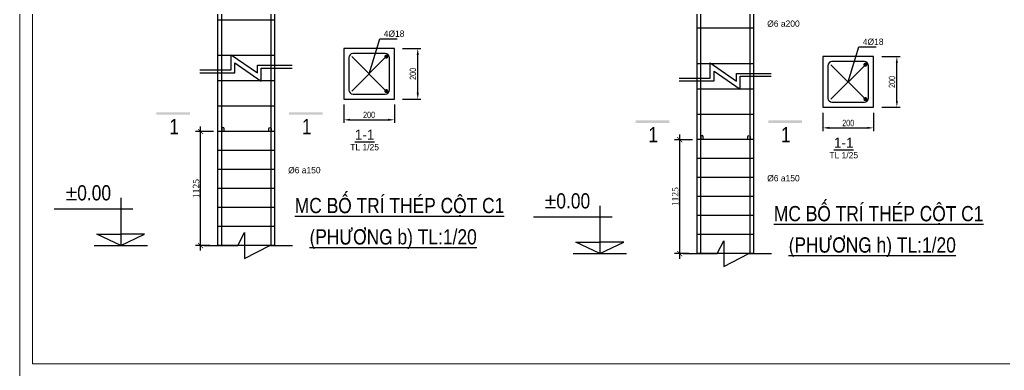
# Model space of a CAD drawing. Extents: x -1107188 to -523840, y 39692 to 514392.
# Drawn here: x -1107188 to -1068297, y 99342 to 113189 of the extents above; entities that cross this region are included whole.
import ezdxf
from ezdxf.enums import TextEntityAlignment as Align

# ---------------------------------------------------------------- set-up
doc = ezdxf.new("R2010")
doc.units = 0
doc.layers.get('0').update_dxf_attribs({"color": 255, "linetype": 'CONTINUOUS'})
doc.layers.get('DEFPOINTS').update_dxf_attribs({"linetype": 'CONTINUOUS'})
for name, color, linetype, lineweight in [('00-DAM', 3, 'CONTINUOUS', 9), ('00-KICH THUOC', 6, 'CONTINUOUS', 9), ('cot', 4, 'CONTINUOUS', 0), ('CUA', 20, 'CONTINUOUS', 0)]:
    doc.layers.add(name, color=color, linetype=linetype, lineweight=lineweight)
for name, color, linetype in [('DAI', 4, 'CONTINUOUS'), ('TEXT', 7, 'CONTINUOUS'), ('THEP', 6, 'CONTINUOUS'), ('TUONG', 131, 'CONTINUOUS')]:
    doc.layers.add(name, color=color, linetype=linetype)
doc.styles.add('DIM-NEW', font='')
doc.styles.add('KICHTHUOC', font='', dxfattribs={"width": 0.8})
doc.styles.add('SO BV', font='', dxfattribs={"height": 200})
doc.styles.add('style1', font='')
doc.styles.add('T1', font='romans.shx')
doc.styles.add('T2', font='')
doc.styles.add('TEN BV', font='', dxfattribs={"height": 350})
doc.styles.get('DIM-NEW').set_extended_font_data('VNI-Helve-Condense')
doc.styles.get('KICHTHUOC').set_extended_font_data('VNI-Helve-Condense')
doc.styles.get('SO BV').set_extended_font_data('VNI-Helve-Condense')
doc.styles.get('style1').set_extended_font_data('VNI-Goudy')
doc.styles.get('T2').set_extended_font_data('VNI-Times')
doc.styles.get('TEN BV').set_extended_font_data('VNI-Helve-Condense', bold=True)
doc.dimstyles.new('DIM 25', dxfattribs={"dimtxt": 2.5, "dimasz": 2.5, "dimexe": 1.25, "dimexo": 0.625, "dimtad": 1, "dimdec": 0, "dimtxsty": 'KICHTHUOC', "dimcen": 2.5, "dimclrd": 1, "dimclre": 1, "dimclrt": 2, "dimadec": 0, "dimazin": 0, "dimtfac": 1, "dimtdec": 0, "dimtix": 1, "dimtmove": 0, "dimatfit": 3, "dimfxl": 6, "dimfxlon": 1, "dimarcsym": 0})
doc.dimstyles.new('TL25', dxfattribs={"dimtxt": 250, "dimasz": 200, "dimexe": 200, "dimexo": 200, "dimgap": 50, "dimtad": 1, "dimdec": 0, "dimlfac": 0.25, "dimzin": 0, "dimdsep": 46, "dimtxsty": 'T2', "dimblk": 'ARCHTICK', "dimcen": 250, "dimdle": 200, "dimclrd": 1, "dimclre": 1, "dimclrt": 2, "dimadec": 0, "dimazin": 0, "dimtfac": 1, "dimtdec": 0, "dimtix": 1, "dimtofl": 0, "dimtmove": 0, "dimatfit": 0, "dimldrblk": 'ARCHTICK', "dimfxl": 1, "dimtolj": 1, "dimtzin": 0, "dimlwd": -1, "dimlwe": -1, "dimarcsym": 0})

# ---------------------------------------------------------------- blocks, each defined once
blk = doc.blocks.new('_ArchTick')
at = {"layer": 'CUA', "color": 0, "const_width": 0.15}
blk.add_lwpolyline([(-0.5, -0.5), (0.5, 0.5)], dxfattribs=at)
blk = doc.blocks.new('*D1520')
at = {"layer": 'DEFPOINTS', "color": 0, "transparency": 16777216}
for p in [(-1100042, 108770), (-1099334, 108770), (-1099484, 104270)]:
    blk.add_point(p, dxfattribs=at)
at = {"layer": 'TUONG', "color": 1, "transparency": 16777216}
for p, q in [((-1100042, 104070), (-1100042, 108970)), ((-1099534, 108770), (-1100242, 108770)), ((-1099684, 104270), (-1100242, 104270))]:
    blk.add_line(p, q, dxfattribs=at)
at = {"layer": 'TUONG', "color": 1, "transparency": 16777216, "xscale": 200, "yscale": 200, "zscale": 200}
for p, rotation in [((-1100042, 108770), 90), ((-1100042, 104270), 270)]:
    blk.add_blockref('_ArchTick', p, dxfattribs=dict(at, rotation=rotation))
at = {"layer": 'TUONG', "color": 2, "transparency": 16777216, "insert": (-1100222, 106520), "char_height": 250, "attachment_point": 5, "rotation": 90, "style": 'T2'}
blk.add_mtext('\\A1;1125', dxfattribs=at)
blk = doc.blocks.new('*D1527')
at = {"layer": '00-DAM', "color": 1, "lineweight": -2, "transparency": 16777216}
for p, q in [((-1092066, 112051), (-1091341, 112051)), ((-1091466, 110301), (-1091466, 111801)), ((-1092066, 110051), (-1091341, 110051))]:
    blk.add_line(p, q, dxfattribs=at)
at = {"layer": '00-DAM', "color": 1, "transparency": 16777216}
for points in [[(-1091508, 111801), (-1091424, 111801), (-1091466, 112051)], [(-1091508, 110301), (-1091424, 110301), (-1091466, 110051)]]:
    blk.add_solid(points, dxfattribs=at)
at = {"layer": 'DEFPOINTS', "color": 0, "transparency": 16777216}
for p in [(-1092388, 112051), (-1091466, 112051), (-1092388, 110051)]:
    blk.add_point(p, dxfattribs=at)
at = {"layer": '00-DAM', "color": 2, "transparency": 16777216, "insert": (-1091656, 111051), "char_height": 250, "attachment_point": 5, "rotation": 90, "style": 'KICHTHUOC'}
blk.add_mtext('200', dxfattribs=at)
blk = doc.blocks.new('*D1528')
at = {"layer": '00-DAM', "color": 1, "lineweight": -2, "transparency": 16777216}
for p, q in [((-1094388, 109836), (-1094388, 109111)), ((-1092388, 109836), (-1092388, 109111)), ((-1094138, 109236), (-1092638, 109236))]:
    blk.add_line(p, q, dxfattribs=at)
at = {"layer": '00-DAM', "color": 1, "transparency": 16777216}
for points in [[(-1094138, 109278), (-1094138, 109194), (-1094388, 109236)], [(-1092638, 109278), (-1092638, 109194), (-1092388, 109236)]]:
    blk.add_solid(points, dxfattribs=at)
at = {"layer": 'DEFPOINTS', "color": 0, "transparency": 16777216}
for p in [(-1094388, 110051), (-1092388, 110051), (-1092388, 109236)]:
    blk.add_point(p, dxfattribs=at)
at = {"layer": '00-DAM', "color": 2, "transparency": 16777216, "insert": (-1093388, 109426), "char_height": 250, "attachment_point": 5, "style": 'KICHTHUOC'}
blk.add_mtext('200', dxfattribs=at)
blk = doc.blocks.new('KHUNGTEN')
at = {"color": 3, "linetype": 'Continuous'}
for points in [[(-593653, 217892), (-593653, 277292), (-509653, 277292), (-509653, 217892), (-593653, 217892)], [(-593153, 218392), (-593153, 276792), (-510153, 276792), (-510153, 218392)]]:
    blk.add_lwpolyline(points, close=True, dxfattribs=at)
at = {"style": 'TEN BV'}
for tag, p in [('TEB_BV', (-518299, 222628)), ('LOAI_BV', (-511918, 220684)), ('TL', (-512164, 219751))]:
    blk.add_attdef(tag, p, '', height=350, dxfattribs=at)
at = {"style": 'SO BV'}
for tag, p in [('SOBV', (-510673, 221020)), ('TONGSOBV', (-510673, 220591))]:
    blk.add_attdef(tag, text='', height=200, dxfattribs=at).set_placement(p, align=Align.CENTER)
blk = doc.blocks.new('*D1529')
at = {"layer": 'DEFPOINTS', "color": 0, "transparency": 16777216}
for p in [(-1081118, 108451), (-1080409, 108451), (-1080559, 103951)]:
    blk.add_point(p, dxfattribs=at)
at = {"layer": 'TUONG', "color": 1, "transparency": 16777216}
for p, q in [((-1081118, 103751), (-1081118, 108651)), ((-1080609, 108451), (-1081318, 108451)), ((-1080759, 103951), (-1081318, 103951))]:
    blk.add_line(p, q, dxfattribs=at)
at = {"layer": 'TUONG', "color": 1, "transparency": 16777216, "xscale": 200, "yscale": 200, "zscale": 200}
for p, rotation in [((-1081118, 108451), 90), ((-1081118, 103951), 270)]:
    blk.add_blockref('_ArchTick', p, dxfattribs=dict(at, rotation=rotation))
at = {"layer": 'TUONG', "color": 2, "transparency": 16777216, "insert": (-1081298, 106201), "char_height": 250, "attachment_point": 5, "rotation": 90, "style": 'T2'}
blk.add_mtext('\\A1;1125', dxfattribs=at)
blk = doc.blocks.new('*D1535')
at = {"layer": '00-DAM', "color": 1, "lineweight": -2, "transparency": 16777216}
for p, q in [((-1073141, 111732), (-1072416, 111732)), ((-1072541, 109982), (-1072541, 111482)), ((-1073141, 109732), (-1072416, 109732))]:
    blk.add_line(p, q, dxfattribs=at)
at = {"layer": '00-DAM', "color": 1, "transparency": 16777216}
for points in [[(-1072583, 111482), (-1072500, 111482), (-1072541, 111732)], [(-1072583, 109982), (-1072500, 109982), (-1072541, 109732)]]:
    blk.add_solid(points, dxfattribs=at)
at = {"layer": 'DEFPOINTS', "color": 0, "transparency": 16777216}
for p in [(-1073463, 111732), (-1072541, 111732), (-1073463, 109732)]:
    blk.add_point(p, dxfattribs=at)
at = {"layer": '00-DAM', "color": 2, "transparency": 16777216, "insert": (-1072732, 110732), "char_height": 250, "attachment_point": 5, "rotation": 90, "style": 'KICHTHUOC'}
blk.add_mtext('200', dxfattribs=at)
blk = doc.blocks.new('*D1536')
at = {"layer": '00-DAM', "color": 1, "lineweight": -2, "transparency": 16777216}
for p, q in [((-1075463, 109517), (-1075463, 108792)), ((-1073463, 109517), (-1073463, 108792)), ((-1075213, 108917), (-1073713, 108917))]:
    blk.add_line(p, q, dxfattribs=at)
at = {"layer": '00-DAM', "color": 1, "transparency": 16777216}
for points in [[(-1075213, 108959), (-1075213, 108875), (-1075463, 108917)], [(-1073713, 108959), (-1073713, 108875), (-1073463, 108917)]]:
    blk.add_solid(points, dxfattribs=at)
at = {"layer": 'DEFPOINTS', "color": 0, "transparency": 16777216}
for p in [(-1075463, 109732), (-1073463, 109732), (-1073463, 108917)]:
    blk.add_point(p, dxfattribs=at)
at = {"layer": '00-DAM', "color": 2, "transparency": 16777216, "insert": (-1074463, 109107), "char_height": 250, "attachment_point": 5, "style": 'KICHTHUOC'}
blk.add_mtext('200', dxfattribs=at)

msp = doc.modelspace()

# ---------------------------------------------------------------- linework, layer by layer
at = {"layer": '00-DAM'}
for p, q in [((-1092707.578, 111731.299), (-1094067.578, 110371.299)), ((-1092707.578, 110371.299), (-1094067.578, 111731.299)), ((-1073783.128, 111412.269), (-1075143.128, 110052.269)), ((-1073783.128, 110052.269), (-1075143.128, 111412.269))]:
    msp.add_line(p, q, dxfattribs=at)
at = {"layer": 'cot', "lineweight": -2, "ltscale": 10}
for p, q in [((-1093387.578, 111051.299), (-1092963.944, 112432.397)), ((-1092963.944, 112432.397), (-1092281.134, 112432.397)), ((-1074463.128, 110732.269), (-1074039.494, 112113.367)), ((-1074039.494, 112113.367), (-1073356.684, 112113.367))]:
    msp.add_line(p, q, dxfattribs=at)
at = {"layer": 'DAI'}
for p, q in [((-1097133.517, 113171.171), (-1099333.517, 113171.171)), ((-1078209.067, 112852.14), (-1080409.067, 112852.14)), ((-1097133.517, 111770.319), (-1099333.517, 111770.319)), ((-1078209.067, 111451.289), (-1080409.067, 111451.289)), ((-1097133.517, 110770.319), (-1099333.517, 110770.319)), ((-1078209.067, 110451.289), (-1080409.067, 110451.289)), ((-1097133.517, 109770.319), (-1099333.517, 109770.319)), ((-1078209.067, 109451.289), (-1080409.067, 109451.289)), ((-1097133.517, 108770.319), (-1099333.517, 108770.319)), ((-1078209.067, 108451.289), (-1080409.067, 108451.289)), ((-1097133.517, 108020.319), (-1099333.517, 108020.319)), ((-1078209.067, 107701.289), (-1080409.067, 107701.289)), ((-1097133.517, 107270.319), (-1099333.517, 107270.319)), ((-1078209.067, 106951.289), (-1080409.067, 106951.289)), ((-1097133.517, 106520.319), (-1099333.517, 106520.319)), ((-1078209.067, 106201.289), (-1080409.067, 106201.289)), ((-1097133.517, 105770.319), (-1099333.517, 105770.319)), ((-1078209.067, 105451.289), (-1080409.067, 105451.289)), ((-1097133.517, 105020.319), (-1099333.517, 105020.319)), ((-1078209.067, 104701.289), (-1080409.067, 104701.289)), ((-1097133.517, 104270.319), (-1099333.517, 104270.319)), ((-1078209.067, 103951.289), (-1080409.067, 103951.289))]:
    msp.add_line(p, q, dxfattribs=at)
for points in [[(-1092747.578, 110251.299, 0.414213562), (-1092587.578, 110411.299), (-1092587.578, 111691.299, 0.414213562), (-1092747.578, 111851.299), (-1094027.578, 111851.299, 0.414213562), (-1094187.578, 111691.299), (-1094187.578, 110411.299, 0.414213562), (-1094027.578, 110251.299)], [(-1073823.128, 109932.269, 0.414213562), (-1073663.128, 110092.269), (-1073663.128, 111372.269, 0.414213562), (-1073823.128, 111532.269), (-1075103.128, 111532.269, 0.414213562), (-1075263.128, 111372.269), (-1075263.128, 110092.269, 0.414213562), (-1075103.128, 109932.269)]]:
    msp.add_lwpolyline(points, format="xyb", close=True, dxfattribs=at)
at = {"layer": 'TEXT', "ltscale": 10}
for points in [[(-1100454.949, 109432.07), (-1100454.949, 109537.07), (-1101785.409, 109432.07), (-1101785.409, 109537.07)], [(-1095217.576, 109432.07), (-1095217.576, 109537.07), (-1096548.036, 109432.07), (-1096548.036, 109537.07)], [(-1081530.499, 109113.04), (-1081530.499, 109218.04), (-1082860.959, 109113.04), (-1082860.959, 109218.04)], [(-1076293.126, 109113.04), (-1076293.126, 109218.04), (-1077623.586, 109113.04), (-1077623.586, 109218.04)]]:
    msp.add_trace(points, dxfattribs=at)
at = {"layer": 'THEP', "ltscale": 10}
for points in [[(-1099208.517, 104270.319), (-1099208.517, 137472.382)], [(-1097258.517, 104270.319), (-1097258.517, 137472.382)], [(-1097108.517, 104270.319), (-1097108.517, 137472.382)], [(-1080284.067, 103951.289), (-1080284.067, 137153.352)], [(-1078334.067, 103951.289), (-1078334.067, 137153.352)], [(-1078184.067, 103951.289), (-1078184.067, 137153.352)]]:
    msp.add_lwpolyline(points, dxfattribs=at)
at = {"layer": 'THEP', "const_width": 80}
for points in [[(-1092707.578, 111771.299, 1), (-1092707.578, 111691.299, 1)], [(-1073783.128, 111452.269, 1), (-1073783.128, 111372.269, 1)], [(-1092707.578, 110331.299, -1), (-1092707.578, 110411.299, -1)], [(-1073783.128, 110012.269, -1), (-1073783.128, 110092.269, -1)]]:
    msp.add_lwpolyline(points, format="xyb", close=True, dxfattribs=at)
at = {"layer": 'THEP', "ltscale": 10}
for points in [[(-1099114.767, 108769.284), (-1099114.767, 108882.007, 1), (-1099208.517, 108882.007), (-1099208.517, 108770.319)], [(-1097352.267, 108769.284), (-1097352.267, 108882.007, -1), (-1097258.517, 108882.007), (-1097258.517, 108770.319)], [(-1080190.317, 108450.254), (-1080190.317, 108562.976, 1), (-1080284.067, 108562.976), (-1080284.067, 108451.289)], [(-1078427.817, 108450.254), (-1078427.817, 108562.976, -1), (-1078334.067, 108562.976), (-1078334.067, 108451.289)]]:
    msp.add_lwpolyline(points, format="xyb", dxfattribs=at)
at = {"layer": 'TUONG'}
for p, q in [((-1099358.517, 104270.319), (-1099358.517, 135472.382)), ((-1097108.517, 104270.319), (-1097108.517, 135472.382)), ((-1080434.067, 103951.289), (-1080434.067, 135153.352)), ((-1078184.067, 103951.289), (-1078184.067, 135153.352)), ((-1103196.401, 106152.557), (-1103196.401, 104270.319)), ((-1084271.951, 105833.526), (-1084271.951, 103951.289)), ((-1102714.657, 105709.34), (-1105824.327, 105709.34)), ((-1083790.207, 105390.309), (-1086899.877, 105390.309)), ((-1104140.688, 104725.113), (-1103196.401, 104725.113)), ((-1103196.401, 104270.319), (-1104140.688, 104725.113)), ((-1103196.401, 104725.113), (-1103196.401, 104270.319)), ((-1102252.114, 104725.113), (-1103196.401, 104725.113)), ((-1103196.401, 104270.319), (-1102252.114, 104725.113)), ((-1104246.605, 104270.319), (-1102146.197, 104270.319)), ((-1085216.237, 104406.083), (-1084271.951, 104406.083)), ((-1084271.951, 103951.289), (-1085216.237, 104406.083)), ((-1084271.951, 104406.083), (-1084271.951, 103951.289)), ((-1083327.664, 104406.083), (-1084271.951, 104406.083)), ((-1084271.951, 103951.289), (-1083327.664, 104406.083)), ((-1085322.154, 103951.289), (-1083221.747, 103951.289))]:
    msp.add_line(p, q, dxfattribs=at)
for points in [[(-1092387.578, 112051.299), (-1092387.578, 112051.299), (-1094387.578, 112051.299), (-1094387.578, 110051.299), (-1092387.578, 110051.299), (-1092387.578, 110051.299)], [(-1092387.578, 110051.299), (-1092387.578, 112051.299)], [(-1100069.822, 111204.153), (-1098834.428, 111204.153), (-1098834.428, 111806.514), (-1097800.884, 111085.79), (-1097800.884, 111388.311), (-1096425.553, 111388.311)], [(-1073463.128, 111732.269), (-1073463.128, 111732.269), (-1075463.128, 111732.269), (-1075463.128, 109732.269), (-1073463.128, 109732.269), (-1073463.128, 109732.269)], [(-1073463.128, 109732.269), (-1073463.128, 111732.269)], [(-1100069.822, 111089.488), (-1098684.428, 111089.488), (-1098684.428, 111481.048), (-1097650.884, 110760.325), (-1097650.884, 111273.645), (-1096425.553, 111273.645)], [(-1081145.372, 110885.123), (-1079909.978, 110885.123), (-1079909.978, 111487.483), (-1078876.434, 110766.76), (-1078876.434, 111069.28), (-1077501.103, 111069.28)], [(-1081145.372, 110770.457), (-1079759.978, 110770.457), (-1079759.978, 111162.018), (-1078726.434, 110441.295), (-1078726.434, 110954.615), (-1077501.103, 110954.615)], [(-1099909.646, 104270.319), (-1098567.828, 104270.319), (-1098302.291, 104778.586), (-1098302.291, 103762.052), (-1097308.883, 104270.319), (-1096412.627, 104270.319)], [(-1080985.196, 103951.289), (-1079643.377, 103951.289), (-1079377.841, 104459.556), (-1079377.841, 103443.021), (-1078384.433, 103951.289), (-1077488.177, 103951.289)]]:
    msp.add_lwpolyline(points, dxfattribs=at)
for points in [[(-1104140.688, 104725.113), (-1103196.401, 104725.113), (-1103196.401, 104270.319), (-1104140.688, 104725.113)], [(-1085216.237, 104406.083), (-1084271.951, 104406.083), (-1084271.951, 103951.289), (-1085216.237, 104406.083)]]:
    msp.add_solid(points, dxfattribs=at)

# ---------------------------------------------------------------- block references
at = {"layer": '00-KICH THUOC'}
msp.add_blockref('KHUNGTEN', (-513535.14, -118800), dxfattribs=at)

# ---------------------------------------------------------------- texts
at = {"layer": 'TEXT', "ltscale": 10}
for s, height, style, p in [('%%2546 a200', 250, 'style1', (-1077661.267, 112908.278)), ('4þ18', 250, 'style1', (-1092808.739, 112512.458)), ('4þ18', 250, 'style1', (-1073884.289, 112193.428)), ('1', 600, 'DIM-NEW', (-1101280.678, 108668.163)), ('1', 600, 'DIM-NEW', (-1096043.305, 108668.163)), ('1', 600, 'DIM-NEW', (-1082356.228, 108349.133)), ('1', 600, 'DIM-NEW', (-1077118.855, 108349.133)), ('%%2546 a150', 250, 'style1', (-1096585.717, 107122.987)), ('%%2546 a150', 250, 'style1', (-1077661.267, 106803.957))]:
    msp.add_text(s, height=height, dxfattribs=dict(at, style=style)).set_placement(p)
at = {"layer": 'TEXT', "style": 'DIM-NEW'}
for s, p in [('%%p0.00', (-1105376.435, 106052.232)), ('%%UMC BOÁ TRÍ THEÙP COÄT C1', (-1096323.541, 105549.793)), ('%%p0.00', (-1086451.985, 105733.202)), ('%%UMC BOÁ TRÍ THEÙP COÄT C1', (-1077399.091, 105230.762)), ('%%U(PHÖÔNG b) TL:1/20', (-1095742.391, 104312.713)), ('%%U(PHÖÔNG h) TL:1/20', (-1076817.941, 103993.683))]:
    msp.add_text(s, height=600, dxfattribs=at).set_placement(p)
at = {"layer": 'TEXT', "char_height": 400, "width": 2053.33333, "attachment_point": 5, "line_spacing_factor": 0.85, "style": 'T1'}
for insert in [(-1093563.421, 108438.793), (-1074638.971, 108119.763)]:
    msp.add_mtext('{\\fVNI-Aptima|b0|i0|c0|p2;\\L1-1\\P\\H0.625x;\\lTL 1/25}', dxfattribs=dict(at, insert=insert))

# ---------------------------------------------------------------- dimensions: what is measured, and where the dimension line sits
at = {"layer": '00-DAM'}
for base, p1, p2, picture, middle in [((-1091465.907, 112051.299), (-1092387.578, 110051.299), (-1092387.578, 112051.299), '*D1527', (-1091465.907, 111051.299)), ((-1072541.457, 111732.269), (-1073463.128, 109732.269), (-1073463.128, 111732.269), '*D1535', (-1072541.457, 110732.269))]:
    dim = msp.add_linear_dim(base=base, p1=p1, p2=p2, angle=90, dimstyle='DIM 25', override={"dimscale": 100, "dimlfac": 0.1, "dimfrac": 2}, dxfattribs=at)
    dim.commit()
    dim.dimension.update_dxf_attribs({"geometry": picture, "text_midpoint": middle, "dimtype": 160})
for base, p1, p2, picture, middle in [((-1092387.578, 109235.888), (-1094387.578, 110051.299), (-1092387.578, 110051.299), '*D1528', (-1093387.578, 109235.888)), ((-1073463.128, 108916.858), (-1075463.128, 109732.269), (-1073463.128, 109732.269), '*D1536', (-1074463.128, 108916.858))]:
    dim = msp.add_linear_dim(base=base, p1=p1, p2=p2, dimstyle='DIM 25', override={"dimscale": 100, "dimlfac": 0.1, "dimfrac": 2}, dxfattribs=at)
    dim.commit()
    dim.dimension.update_dxf_attribs({"geometry": picture, "text_midpoint": middle, "dimtype": 160})
at = {"layer": 'TUONG'}
for base, p1, p2, picture, middle in [((-1100042.058, 108770.319), (-1099483.517, 104270.319), (-1099333.517, 108770.319), '*D1520', (-1100222.065, 106520.319)), ((-1081117.608, 108451.289), (-1080559.067, 103951.289), (-1080409.067, 108451.289), '*D1529', (-1081297.615, 106201.289))]:
    dim = msp.add_linear_dim(base=base, p1=p1, p2=p2, angle=90, dimstyle='TL25', dxfattribs=at)
    dim.commit()
    dim.dimension.update_dxf_attribs({"geometry": picture, "text_midpoint": middle})

doc.saveas('drawing.dxf')
